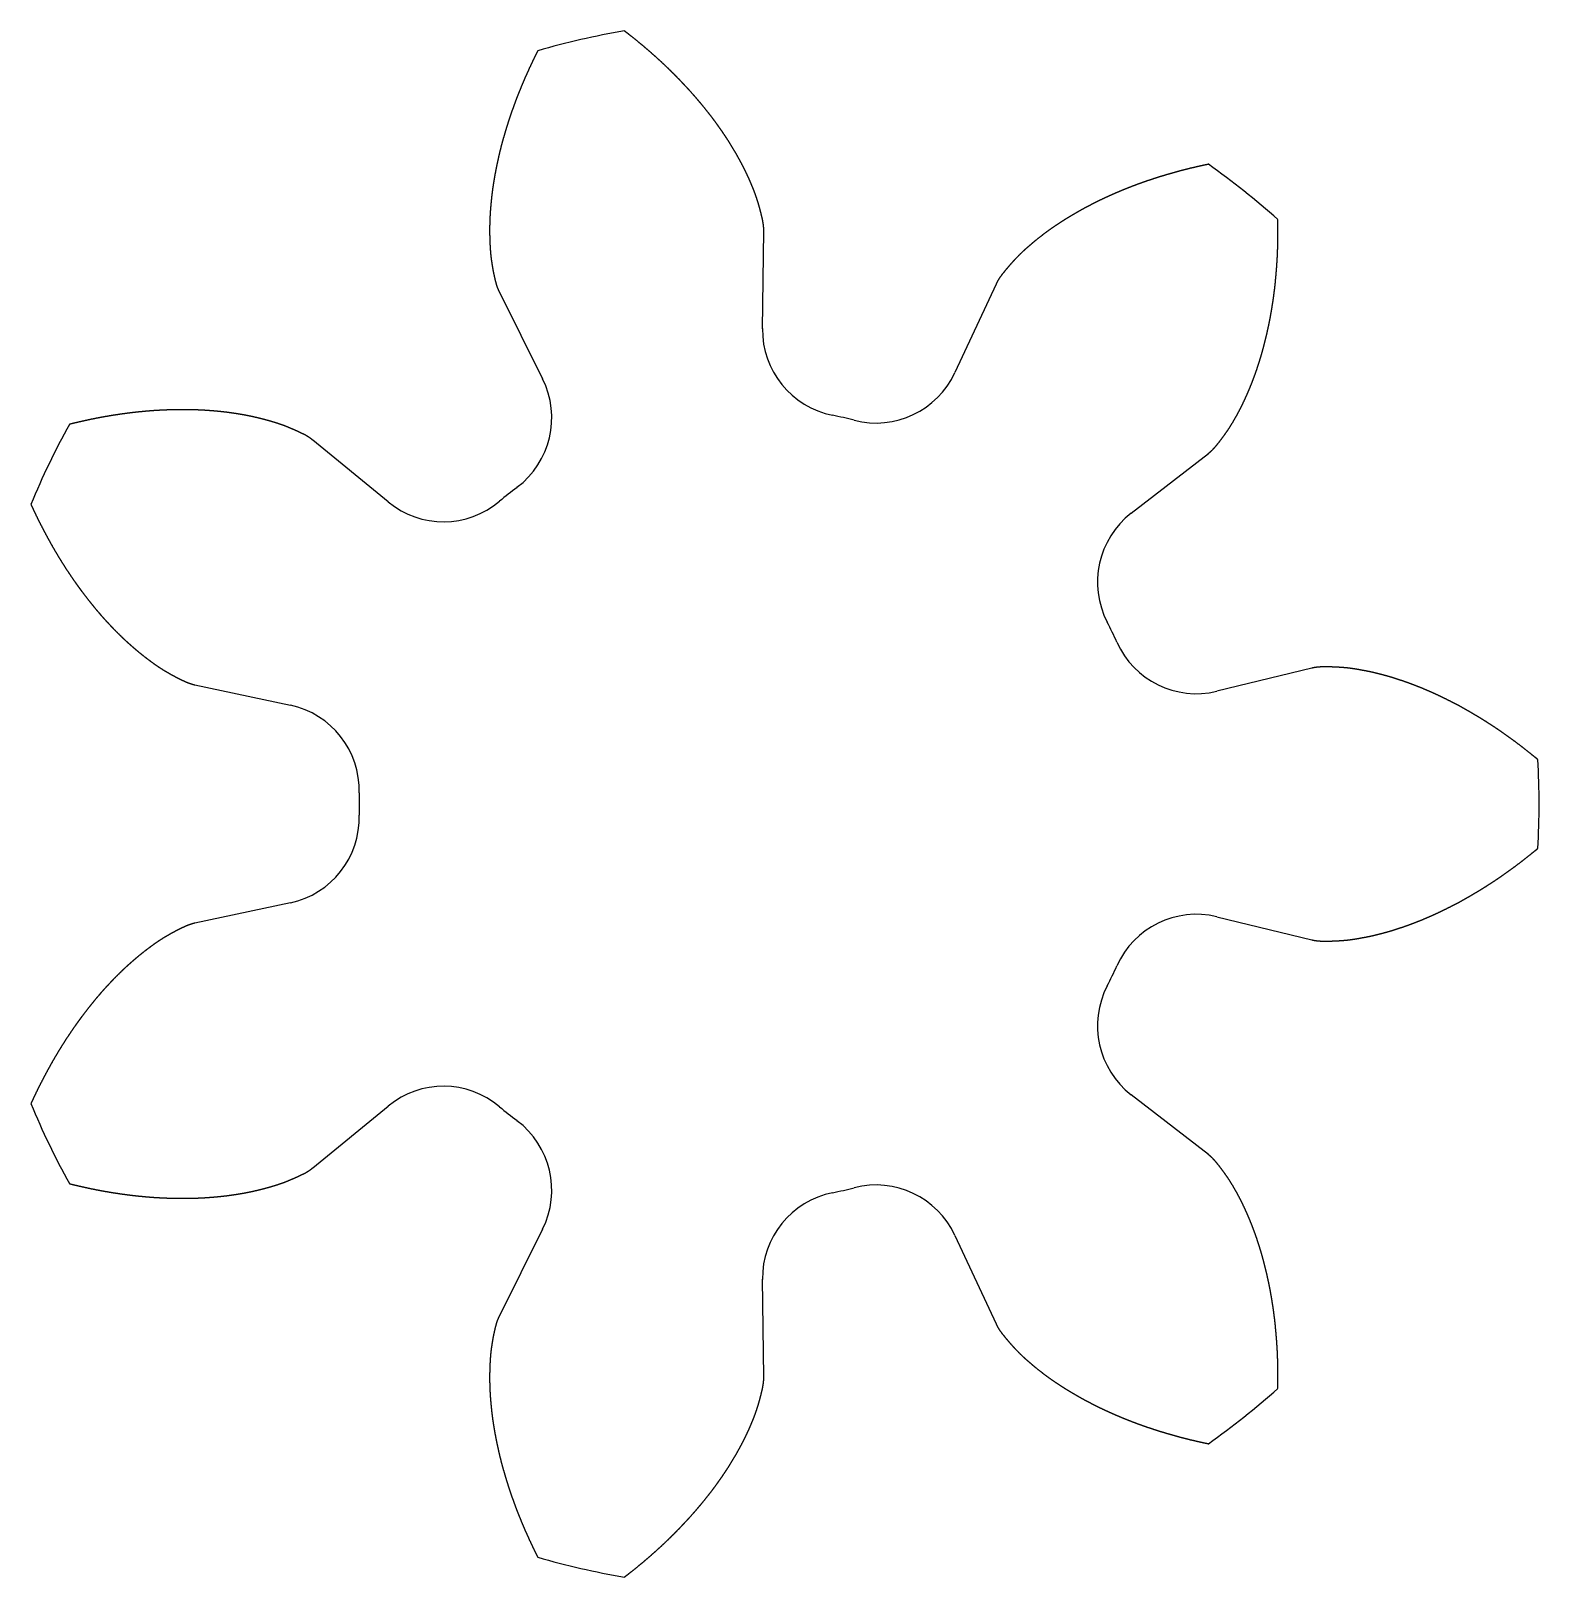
# Model space of a CAD drawing. Header units: millimetres. Extents: x -8.3 to 9, y -8.9 to 8.9.
import ezdxf

# ---------------------------------------------------------------- set-up
doc = ezdxf.new("R2010")
doc.units = ezdxf.units.MM
doc.layers.get('0').update_dxf_attribs({"linetype": 'CONTINUOUS'})

msp = doc.modelspace()

# ---------------------------------------------------------------- linework, layer by layer
for p, q in [((0.083, 5.456), (0.098, 6.577)), ((-2.942, 5.883), (-2.442, 4.88)), ((2.765, 5.968), (2.293, 4.952)), ((-4.214, 3.467), (-5.081, 4.177)), ((4.317, 3.337), (5.203, 4.024)), ((6.39, 1.559), (5.301, 1.295)), ((-6.434, 1.368), (-5.338, 1.134)), ((-5.338, -1.134), (-6.434, -1.368)), ((5.301, -1.295), (6.39, -1.559)), ((5.203, -4.024), (4.317, -3.337)), ((-5.081, -4.177), (-4.214, -3.467)), ((-2.442, -4.88), (-2.942, -5.883)), ((2.293, -4.952), (2.765, -5.968)), ((0.098, -6.577), (0.083, -5.456))]:
    msp.add_line(p, q)
for centre, radius, start, end in [((0, 0), 9, 99.6104, 106.1038), ((0, 0), 9, 48.1819, 54.6753), ((1.083, 5.443), 1, 179.2108, 258.751), ((-3.337, 4.434), 1, -53.0367, 26.5035), ((1.386, 5.373), 1, 255.5347, 335.0749), ((0, 0), 4.549, 75.5347, 78.751), ((0, 0), 9, 151.039, 157.5324), ((0, 0), 4.549, 126.9633, 130.1796), ((-3.58, 4.24), 1, 230.6393, 310.1796), ((4.93, 2.547), 1, 127.7822, 207.3224), ((0, 0), 4.549, 24.1062, 27.3224), ((5.065, 2.266), 1, 204.1062, 283.6464), ((-5.547, 0.156), 1, -1.6081, 77.9321), ((0, 0), 9, -3.2467, 3.2467), ((0, 0), 4.549, 178.3919, 181.6081), ((-5.547, -0.156), 1, -77.9321, 1.6081), ((5.065, -2.266), 1, 76.3536, 155.8938), ((0, 0), 4.549, 332.6776, 335.8938), ((4.93, -2.547), 1, 152.6776, 232.2178), ((-3.58, -4.24), 1, 49.8204, 129.3607), ((0, 0), 9, 202.4676, 208.961), ((0, 0), 4.549, 229.8204, 233.0367), ((-3.337, -4.434), 1, -26.5035, 53.0367), ((0, 0), 4.549, 281.249, 284.4653), ((1.386, -5.373), 1, 24.9251, 104.4653), ((1.083, -5.443), 1, 101.249, 180.7892), ((0, 0), 9, 305.3247, 311.8181), ((0, 0), 9, 253.8962, 260.3896)]:
    msp.add_arc(centre, radius, start, end)
for points in [[(0.098, 6.577), (0.098, 6.584), (0.098, 6.599), (0.097, 6.621), (0.094, 6.65), (0.088, 6.686), (0.081, 6.722), (0.072, 6.758), (0.063, 6.794), (0.054, 6.83), (0.044, 6.866), (0.033, 6.902), (0.022, 6.938), (0.01, 6.973), (-0.003, 7.009), (-0.016, 7.045), (-0.03, 7.08), (-0.045, 7.115), (-0.06, 7.151), (-0.076, 7.186), (-0.092, 7.221), (-0.109, 7.256), (-0.126, 7.291), (-0.144, 7.326), (-0.162, 7.361), (-0.181, 7.396), (-0.2, 7.43), (-0.219, 7.465), (-0.24, 7.499), (-0.26, 7.533), (-0.281, 7.567), (-0.302, 7.602), (-0.324, 7.635), (-0.346, 7.669), (-0.369, 7.703), (-0.392, 7.737), (-0.416, 7.77), (-0.439, 7.803), (-0.464, 7.836), (-0.488, 7.87), (-0.513, 7.902), (-0.539, 7.935), (-0.565, 7.968), (-0.591, 8), (-0.618, 8.033), (-0.645, 8.065), (-0.672, 8.097), (-0.7, 8.129), (-0.728, 8.161), (-0.756, 8.192), (-0.785, 8.224), (-0.814, 8.255), (-0.844, 8.286), (-0.873, 8.317), (-0.904, 8.348), (-0.934, 8.379), (-0.965, 8.409), (-0.996, 8.44), (-1.028, 8.47), (-1.059, 8.5), (-1.092, 8.53), (-1.124, 8.559), (-1.157, 8.589), (-1.19, 8.618), (-1.224, 8.647), (-1.257, 8.676), (-1.291, 8.705), (-1.326, 8.734), (-1.361, 8.762), (-1.396, 8.79), (-1.431, 8.818), (-1.459, 8.841), (-1.481, 8.857), (-1.495, 8.868), (-1.503, 8.874)], [(-2.496, 8.647), (-2.501, 8.639), (-2.509, 8.623), (-2.521, 8.598), (-2.537, 8.566), (-2.557, 8.525), (-2.576, 8.485), (-2.595, 8.444), (-2.613, 8.403), (-2.632, 8.363), (-2.65, 8.322), (-2.667, 8.281), (-2.684, 8.24), (-2.701, 8.2), (-2.717, 8.159), (-2.733, 8.118), (-2.749, 8.077), (-2.764, 8.036), (-2.779, 7.995), (-2.794, 7.954), (-2.808, 7.914), (-2.822, 7.873), (-2.835, 7.832), (-2.848, 7.791), (-2.861, 7.75), (-2.873, 7.709), (-2.885, 7.668), (-2.897, 7.628), (-2.908, 7.587), (-2.919, 7.546), (-2.929, 7.505), (-2.939, 7.465), (-2.948, 7.424), (-2.957, 7.383), (-2.966, 7.343), (-2.974, 7.302), (-2.982, 7.262), (-2.99, 7.221), (-2.997, 7.181), (-3.003, 7.14), (-3.01, 7.1), (-3.016, 7.06), (-3.021, 7.02), (-3.026, 6.98), (-3.03, 6.94), (-3.034, 6.9), (-3.038, 6.86), (-3.041, 6.821), (-3.044, 6.781), (-3.046, 6.742), (-3.048, 6.702), (-3.049, 6.663), (-3.05, 6.624), (-3.05, 6.585), (-3.05, 6.546), (-3.049, 6.507), (-3.048, 6.469), (-3.047, 6.43), (-3.044, 6.392), (-3.042, 6.354), (-3.039, 6.316), (-3.035, 6.278), (-3.03, 6.241), (-3.024, 6.204), (-3.018, 6.167), (-3.012, 6.13), (-3.005, 6.094), (-2.997, 6.057), (-2.989, 6.021), (-2.98, 5.986), (-2.97, 5.95), (-2.96, 5.923), (-2.952, 5.903), (-2.945, 5.89), (-2.942, 5.883)], [(5.204, 7.343), (5.195, 7.341), (5.177, 7.337), (5.151, 7.332), (5.115, 7.324), (5.071, 7.314), (5.028, 7.304), (4.984, 7.294), (4.941, 7.283), (4.897, 7.272), (4.854, 7.26), (4.812, 7.248), (4.769, 7.236), (4.727, 7.224), (4.684, 7.211), (4.643, 7.199), (4.601, 7.185), (4.559, 7.172), (4.518, 7.158), (4.477, 7.144), (4.436, 7.13), (4.396, 7.115), (4.355, 7.1), (4.315, 7.085), (4.275, 7.069), (4.236, 7.053), (4.196, 7.037), (4.157, 7.02), (4.119, 7.004), (4.08, 6.987), (4.042, 6.969), (4.004, 6.952), (3.966, 6.934), (3.929, 6.916), (3.891, 6.897), (3.855, 6.878), (3.818, 6.859), (3.782, 6.84), (3.746, 6.82), (3.71, 6.8), (3.675, 6.78), (3.64, 6.759), (3.605, 6.739), (3.571, 6.718), (3.537, 6.696), (3.503, 6.674), (3.469, 6.652), (3.436, 6.63), (3.404, 6.608), (3.372, 6.585), (3.34, 6.562), (3.308, 6.538), (3.277, 6.514), (3.246, 6.49), (3.216, 6.466), (3.186, 6.441), (3.157, 6.416), (3.128, 6.391), (3.099, 6.366), (3.071, 6.34), (3.044, 6.314), (3.017, 6.287), (2.99, 6.26), (2.965, 6.233), (2.94, 6.205), (2.915, 6.177), (2.891, 6.148), (2.867, 6.12), (2.844, 6.091), (2.821, 6.062), (2.8, 6.032), (2.785, 6.007), (2.775, 5.988), (2.768, 5.975), (2.765, 5.968)], [(5.203, 4.024), (5.209, 4.029), (5.22, 4.038), (5.237, 4.052), (5.258, 4.073), (5.282, 4.1), (5.306, 4.128), (5.329, 4.157), (5.351, 4.187), (5.373, 4.216), (5.395, 4.247), (5.417, 4.277), (5.438, 4.308), (5.458, 4.34), (5.478, 4.372), (5.497, 4.405), (5.516, 4.438), (5.535, 4.472), (5.553, 4.506), (5.571, 4.54), (5.588, 4.574), (5.605, 4.609), (5.622, 4.645), (5.638, 4.68), (5.654, 4.716), (5.669, 4.752), (5.685, 4.789), (5.699, 4.826), (5.714, 4.863), (5.728, 4.9), (5.741, 4.938), (5.755, 4.976), (5.768, 5.014), (5.78, 5.052), (5.792, 5.091), (5.804, 5.13), (5.816, 5.169), (5.827, 5.209), (5.838, 5.249), (5.848, 5.288), (5.858, 5.329), (5.868, 5.369), (5.877, 5.409), (5.886, 5.45), (5.895, 5.491), (5.904, 5.532), (5.912, 5.574), (5.919, 5.615), (5.927, 5.657), (5.934, 5.699), (5.94, 5.741), (5.947, 5.783), (5.953, 5.826), (5.958, 5.869), (5.964, 5.911), (5.969, 5.954), (5.973, 5.998), (5.977, 6.041), (5.981, 6.084), (5.985, 6.128), (5.988, 6.172), (5.991, 6.216), (5.994, 6.26), (5.996, 6.304), (5.998, 6.348), (5.999, 6.393), (6.001, 6.437), (6.002, 6.482), (6.002, 6.527), (6.002, 6.572), (6.002, 6.617), (6.002, 6.653), (6.001, 6.68), (6.001, 6.698), (6.001, 6.707)], [(-5.081, 4.177), (-5.087, 4.182), (-5.098, 4.191), (-5.116, 4.204), (-5.14, 4.22), (-5.172, 4.238), (-5.205, 4.254), (-5.239, 4.27), (-5.272, 4.285), (-5.306, 4.3), (-5.341, 4.315), (-5.375, 4.329), (-5.41, 4.343), (-5.446, 4.356), (-5.482, 4.368), (-5.518, 4.379), (-5.554, 4.39), (-5.591, 4.401), (-5.628, 4.411), (-5.666, 4.421), (-5.703, 4.43), (-5.741, 4.439), (-5.779, 4.447), (-5.817, 4.455), (-5.856, 4.463), (-5.895, 4.47), (-5.934, 4.476), (-5.973, 4.483), (-6.012, 4.488), (-6.052, 4.494), (-6.092, 4.499), (-6.132, 4.503), (-6.172, 4.507), (-6.212, 4.511), (-6.252, 4.514), (-6.293, 4.517), (-6.334, 4.52), (-6.375, 4.522), (-6.416, 4.523), (-6.457, 4.525), (-6.499, 4.526), (-6.54, 4.526), (-6.582, 4.526), (-6.623, 4.526), (-6.665, 4.525), (-6.707, 4.525), (-6.749, 4.523), (-6.792, 4.521), (-6.834, 4.519), (-6.877, 4.517), (-6.919, 4.514), (-6.962, 4.511), (-7.004, 4.507), (-7.047, 4.503), (-7.09, 4.499), (-7.133, 4.494), (-7.176, 4.489), (-7.22, 4.483), (-7.263, 4.478), (-7.306, 4.471), (-7.35, 4.465), (-7.393, 4.458), (-7.436, 4.451), (-7.48, 4.443), (-7.524, 4.435), (-7.567, 4.427), (-7.611, 4.418), (-7.655, 4.409), (-7.699, 4.399), (-7.743, 4.39), (-7.787, 4.379), (-7.822, 4.371), (-7.848, 4.365), (-7.866, 4.36), (-7.875, 4.358)], [(-8.317, 3.439), (-8.313, 3.431), (-8.306, 3.415), (-8.294, 3.39), (-8.279, 3.357), (-8.259, 3.317), (-8.24, 3.276), (-8.22, 3.236), (-8.199, 3.196), (-8.179, 3.157), (-8.158, 3.117), (-8.137, 3.078), (-8.116, 3.039), (-8.095, 3.001), (-8.073, 2.962), (-8.051, 2.924), (-8.029, 2.887), (-8.007, 2.849), (-7.984, 2.812), (-7.961, 2.775), (-7.938, 2.739), (-7.915, 2.702), (-7.891, 2.666), (-7.867, 2.631), (-7.843, 2.595), (-7.819, 2.56), (-7.794, 2.525), (-7.77, 2.491), (-7.745, 2.457), (-7.719, 2.423), (-7.694, 2.39), (-7.668, 2.356), (-7.642, 2.324), (-7.616, 2.291), (-7.59, 2.259), (-7.564, 2.227), (-7.537, 2.196), (-7.51, 2.165), (-7.483, 2.134), (-7.455, 2.104), (-7.428, 2.074), (-7.4, 2.044), (-7.372, 2.015), (-7.344, 1.986), (-7.315, 1.958), (-7.287, 1.93), (-7.258, 1.902), (-7.229, 1.875), (-7.199, 1.848), (-7.17, 1.822), (-7.14, 1.796), (-7.11, 1.77), (-7.08, 1.745), (-7.05, 1.721), (-7.02, 1.697), (-6.989, 1.673), (-6.958, 1.65), (-6.927, 1.627), (-6.896, 1.605), (-6.864, 1.583), (-6.833, 1.562), (-6.801, 1.542), (-6.769, 1.522), (-6.736, 1.503), (-6.703, 1.485), (-6.671, 1.468), (-6.638, 1.45), (-6.605, 1.433), (-6.571, 1.417), (-6.538, 1.402), (-6.504, 1.388), (-6.476, 1.379), (-6.455, 1.373), (-6.441, 1.369), (-6.434, 1.368)], [(8.986, 0.51), (8.979, 0.516), (8.965, 0.527), (8.944, 0.544), (8.916, 0.567), (8.88, 0.595), (8.845, 0.623), (8.81, 0.651), (8.774, 0.678), (8.739, 0.705), (8.703, 0.731), (8.667, 0.757), (8.631, 0.783), (8.595, 0.809), (8.559, 0.834), (8.523, 0.859), (8.486, 0.883), (8.45, 0.907), (8.413, 0.931), (8.377, 0.954), (8.34, 0.977), (8.303, 0.999), (8.266, 1.022), (8.229, 1.043), (8.192, 1.065), (8.155, 1.086), (8.118, 1.107), (8.081, 1.127), (8.044, 1.147), (8.006, 1.166), (7.969, 1.185), (7.931, 1.204), (7.894, 1.222), (7.856, 1.24), (7.819, 1.258), (7.781, 1.275), (7.743, 1.292), (7.705, 1.308), (7.668, 1.324), (7.63, 1.339), (7.592, 1.354), (7.554, 1.369), (7.516, 1.383), (7.478, 1.397), (7.44, 1.41), (7.402, 1.423), (7.364, 1.435), (7.326, 1.447), (7.288, 1.459), (7.25, 1.47), (7.212, 1.48), (7.174, 1.49), (7.136, 1.5), (7.099, 1.509), (7.061, 1.517), (7.023, 1.525), (6.985, 1.532), (6.947, 1.539), (6.909, 1.546), (6.872, 1.552), (6.834, 1.557), (6.796, 1.562), (6.759, 1.565), (6.721, 1.568), (6.684, 1.57), (6.647, 1.572), (6.61, 1.573), (6.572, 1.574), (6.536, 1.574), (6.499, 1.574), (6.462, 1.571), (6.433, 1.568), (6.412, 1.564), (6.398, 1.561), (6.39, 1.559)], [(6.39, -1.559), (6.398, -1.561), (6.412, -1.564), (6.433, -1.568), (6.462, -1.571), (6.499, -1.574), (6.536, -1.574), (6.572, -1.574), (6.61, -1.573), (6.647, -1.572), (6.684, -1.57), (6.721, -1.568), (6.759, -1.565), (6.796, -1.562), (6.834, -1.557), (6.872, -1.552), (6.909, -1.546), (6.947, -1.539), (6.985, -1.532), (7.023, -1.525), (7.061, -1.517), (7.099, -1.509), (7.136, -1.5), (7.174, -1.49), (7.212, -1.48), (7.25, -1.47), (7.288, -1.459), (7.326, -1.447), (7.364, -1.435), (7.402, -1.423), (7.44, -1.41), (7.478, -1.397), (7.516, -1.383), (7.554, -1.369), (7.592, -1.354), (7.63, -1.339), (7.668, -1.324), (7.705, -1.308), (7.743, -1.292), (7.781, -1.275), (7.819, -1.258), (7.856, -1.24), (7.894, -1.222), (7.931, -1.204), (7.969, -1.185), (8.006, -1.166), (8.044, -1.147), (8.081, -1.127), (8.118, -1.107), (8.155, -1.086), (8.192, -1.065), (8.229, -1.043), (8.266, -1.022), (8.303, -0.999), (8.34, -0.977), (8.377, -0.954), (8.413, -0.931), (8.45, -0.907), (8.486, -0.883), (8.523, -0.859), (8.559, -0.834), (8.595, -0.809), (8.631, -0.783), (8.667, -0.757), (8.703, -0.731), (8.739, -0.705), (8.774, -0.678), (8.81, -0.651), (8.845, -0.623), (8.88, -0.595), (8.916, -0.567), (8.944, -0.544), (8.965, -0.527), (8.979, -0.516), (8.986, -0.51)], [(-6.434, -1.368), (-6.441, -1.369), (-6.455, -1.373), (-6.476, -1.379), (-6.504, -1.388), (-6.538, -1.402), (-6.571, -1.417), (-6.605, -1.433), (-6.638, -1.45), (-6.671, -1.468), (-6.703, -1.485), (-6.736, -1.503), (-6.769, -1.522), (-6.801, -1.542), (-6.833, -1.562), (-6.864, -1.583), (-6.896, -1.605), (-6.927, -1.627), (-6.958, -1.65), (-6.989, -1.673), (-7.02, -1.697), (-7.05, -1.721), (-7.08, -1.745), (-7.11, -1.77), (-7.14, -1.796), (-7.17, -1.822), (-7.199, -1.848), (-7.229, -1.875), (-7.258, -1.902), (-7.287, -1.93), (-7.315, -1.958), (-7.344, -1.986), (-7.372, -2.015), (-7.4, -2.044), (-7.428, -2.074), (-7.455, -2.104), (-7.483, -2.134), (-7.51, -2.165), (-7.537, -2.196), (-7.564, -2.227), (-7.59, -2.259), (-7.616, -2.291), (-7.642, -2.324), (-7.668, -2.356), (-7.694, -2.39), (-7.719, -2.423), (-7.745, -2.457), (-7.77, -2.491), (-7.794, -2.525), (-7.819, -2.56), (-7.843, -2.595), (-7.867, -2.631), (-7.891, -2.666), (-7.915, -2.702), (-7.938, -2.739), (-7.961, -2.775), (-7.984, -2.812), (-8.007, -2.849), (-8.029, -2.887), (-8.051, -2.924), (-8.073, -2.962), (-8.095, -3.001), (-8.116, -3.039), (-8.137, -3.078), (-8.158, -3.117), (-8.179, -3.157), (-8.199, -3.196), (-8.22, -3.236), (-8.24, -3.276), (-8.259, -3.317), (-8.279, -3.357), (-8.294, -3.39), (-8.306, -3.415), (-8.313, -3.431), (-8.317, -3.439)], [(6.001, -6.707), (6.001, -6.698), (6.001, -6.68), (6.002, -6.653), (6.002, -6.617), (6.002, -6.572), (6.002, -6.527), (6.002, -6.482), (6.001, -6.437), (5.999, -6.393), (5.998, -6.348), (5.996, -6.304), (5.994, -6.26), (5.991, -6.216), (5.988, -6.172), (5.985, -6.128), (5.981, -6.084), (5.977, -6.041), (5.973, -5.998), (5.969, -5.954), (5.964, -5.911), (5.958, -5.869), (5.953, -5.826), (5.947, -5.783), (5.94, -5.741), (5.934, -5.699), (5.927, -5.657), (5.919, -5.615), (5.912, -5.574), (5.904, -5.532), (5.895, -5.491), (5.886, -5.45), (5.877, -5.409), (5.868, -5.369), (5.858, -5.329), (5.848, -5.288), (5.838, -5.249), (5.827, -5.209), (5.816, -5.169), (5.804, -5.13), (5.792, -5.091), (5.78, -5.052), (5.768, -5.014), (5.755, -4.976), (5.741, -4.938), (5.728, -4.9), (5.714, -4.863), (5.699, -4.826), (5.685, -4.789), (5.669, -4.752), (5.654, -4.716), (5.638, -4.68), (5.622, -4.645), (5.605, -4.609), (5.588, -4.574), (5.571, -4.54), (5.553, -4.506), (5.535, -4.472), (5.516, -4.438), (5.497, -4.405), (5.478, -4.372), (5.458, -4.34), (5.438, -4.308), (5.417, -4.277), (5.395, -4.247), (5.373, -4.216), (5.351, -4.187), (5.329, -4.157), (5.306, -4.128), (5.282, -4.1), (5.258, -4.073), (5.237, -4.052), (5.22, -4.038), (5.209, -4.029), (5.203, -4.024)], [(-7.875, -4.358), (-7.866, -4.36), (-7.848, -4.365), (-7.822, -4.371), (-7.787, -4.379), (-7.743, -4.39), (-7.699, -4.399), (-7.655, -4.409), (-7.611, -4.418), (-7.567, -4.427), (-7.524, -4.435), (-7.48, -4.443), (-7.436, -4.451), (-7.393, -4.458), (-7.35, -4.465), (-7.306, -4.471), (-7.263, -4.478), (-7.22, -4.483), (-7.176, -4.489), (-7.133, -4.494), (-7.09, -4.499), (-7.047, -4.503), (-7.004, -4.507), (-6.962, -4.511), (-6.919, -4.514), (-6.877, -4.517), (-6.834, -4.519), (-6.792, -4.521), (-6.749, -4.523), (-6.707, -4.525), (-6.665, -4.525), (-6.623, -4.526), (-6.582, -4.526), (-6.54, -4.526), (-6.499, -4.526), (-6.457, -4.525), (-6.416, -4.523), (-6.375, -4.522), (-6.334, -4.52), (-6.293, -4.517), (-6.252, -4.514), (-6.212, -4.511), (-6.172, -4.507), (-6.132, -4.503), (-6.092, -4.499), (-6.052, -4.494), (-6.012, -4.488), (-5.973, -4.483), (-5.934, -4.476), (-5.895, -4.47), (-5.856, -4.463), (-5.817, -4.455), (-5.779, -4.447), (-5.741, -4.439), (-5.703, -4.43), (-5.666, -4.421), (-5.628, -4.411), (-5.591, -4.401), (-5.554, -4.39), (-5.518, -4.379), (-5.482, -4.368), (-5.446, -4.356), (-5.41, -4.343), (-5.375, -4.329), (-5.341, -4.315), (-5.306, -4.3), (-5.272, -4.285), (-5.239, -4.27), (-5.205, -4.254), (-5.172, -4.238), (-5.14, -4.22), (-5.116, -4.204), (-5.098, -4.191), (-5.087, -4.182), (-5.081, -4.177)], [(-2.942, -5.883), (-2.945, -5.89), (-2.952, -5.903), (-2.96, -5.923), (-2.97, -5.95), (-2.98, -5.986), (-2.989, -6.021), (-2.997, -6.057), (-3.005, -6.094), (-3.012, -6.13), (-3.018, -6.167), (-3.024, -6.204), (-3.03, -6.241), (-3.035, -6.278), (-3.039, -6.316), (-3.042, -6.354), (-3.044, -6.392), (-3.047, -6.43), (-3.048, -6.469), (-3.049, -6.507), (-3.05, -6.546), (-3.05, -6.585), (-3.05, -6.624), (-3.049, -6.663), (-3.048, -6.702), (-3.046, -6.742), (-3.044, -6.781), (-3.041, -6.821), (-3.038, -6.86), (-3.034, -6.9), (-3.03, -6.94), (-3.026, -6.98), (-3.021, -7.02), (-3.016, -7.06), (-3.01, -7.1), (-3.003, -7.14), (-2.997, -7.181), (-2.99, -7.221), (-2.982, -7.262), (-2.974, -7.302), (-2.966, -7.343), (-2.957, -7.383), (-2.948, -7.424), (-2.939, -7.465), (-2.929, -7.505), (-2.919, -7.546), (-2.908, -7.587), (-2.897, -7.628), (-2.885, -7.668), (-2.873, -7.709), (-2.861, -7.75), (-2.848, -7.791), (-2.835, -7.832), (-2.822, -7.873), (-2.808, -7.914), (-2.794, -7.954), (-2.779, -7.995), (-2.764, -8.036), (-2.749, -8.077), (-2.733, -8.118), (-2.717, -8.159), (-2.701, -8.2), (-2.684, -8.24), (-2.667, -8.281), (-2.65, -8.322), (-2.632, -8.363), (-2.613, -8.403), (-2.595, -8.444), (-2.576, -8.485), (-2.557, -8.525), (-2.537, -8.566), (-2.521, -8.598), (-2.509, -8.623), (-2.501, -8.639), (-2.496, -8.647)], [(2.765, -5.968), (2.768, -5.975), (2.775, -5.988), (2.785, -6.007), (2.8, -6.032), (2.821, -6.062), (2.844, -6.091), (2.867, -6.12), (2.891, -6.148), (2.915, -6.177), (2.94, -6.205), (2.965, -6.233), (2.99, -6.26), (3.017, -6.287), (3.044, -6.314), (3.071, -6.34), (3.099, -6.366), (3.128, -6.391), (3.157, -6.416), (3.186, -6.441), (3.216, -6.466), (3.246, -6.49), (3.277, -6.514), (3.308, -6.538), (3.34, -6.562), (3.372, -6.585), (3.404, -6.608), (3.436, -6.63), (3.469, -6.652), (3.503, -6.674), (3.537, -6.696), (3.571, -6.718), (3.605, -6.739), (3.64, -6.759), (3.675, -6.78), (3.71, -6.8), (3.746, -6.82), (3.782, -6.84), (3.818, -6.859), (3.855, -6.878), (3.891, -6.897), (3.929, -6.916), (3.966, -6.934), (4.004, -6.952), (4.042, -6.969), (4.08, -6.987), (4.119, -7.004), (4.157, -7.02), (4.196, -7.037), (4.236, -7.053), (4.275, -7.069), (4.315, -7.085), (4.355, -7.1), (4.396, -7.115), (4.436, -7.13), (4.477, -7.144), (4.518, -7.158), (4.559, -7.172), (4.601, -7.185), (4.643, -7.199), (4.684, -7.211), (4.727, -7.224), (4.769, -7.236), (4.812, -7.248), (4.854, -7.26), (4.897, -7.272), (4.941, -7.283), (4.984, -7.294), (5.028, -7.304), (5.071, -7.314), (5.115, -7.324), (5.151, -7.332), (5.177, -7.337), (5.195, -7.341), (5.204, -7.343)], [(-1.503, -8.874), (-1.495, -8.868), (-1.481, -8.857), (-1.459, -8.841), (-1.431, -8.818), (-1.396, -8.79), (-1.361, -8.762), (-1.326, -8.734), (-1.291, -8.705), (-1.257, -8.676), (-1.224, -8.647), (-1.19, -8.618), (-1.157, -8.589), (-1.124, -8.559), (-1.092, -8.53), (-1.059, -8.5), (-1.028, -8.47), (-0.996, -8.44), (-0.965, -8.409), (-0.934, -8.379), (-0.904, -8.348), (-0.873, -8.317), (-0.844, -8.286), (-0.814, -8.255), (-0.785, -8.224), (-0.756, -8.192), (-0.728, -8.161), (-0.7, -8.129), (-0.672, -8.097), (-0.645, -8.065), (-0.618, -8.033), (-0.591, -8), (-0.565, -7.968), (-0.539, -7.935), (-0.513, -7.902), (-0.488, -7.87), (-0.464, -7.836), (-0.439, -7.803), (-0.416, -7.77), (-0.392, -7.737), (-0.369, -7.703), (-0.346, -7.669), (-0.324, -7.635), (-0.302, -7.602), (-0.281, -7.567), (-0.26, -7.533), (-0.24, -7.499), (-0.219, -7.465), (-0.2, -7.43), (-0.181, -7.396), (-0.162, -7.361), (-0.144, -7.326), (-0.126, -7.291), (-0.109, -7.256), (-0.092, -7.221), (-0.076, -7.186), (-0.06, -7.151), (-0.045, -7.115), (-0.03, -7.08), (-0.016, -7.045), (-0.003, -7.009), (0.01, -6.973), (0.022, -6.938), (0.033, -6.902), (0.044, -6.866), (0.054, -6.83), (0.063, -6.794), (0.072, -6.758), (0.081, -6.722), (0.088, -6.686), (0.094, -6.65), (0.097, -6.621), (0.098, -6.599), (0.098, -6.584), (0.098, -6.577)]]:
    msp.add_open_spline(points, degree=5)

doc.saveas('drawing.dxf')
